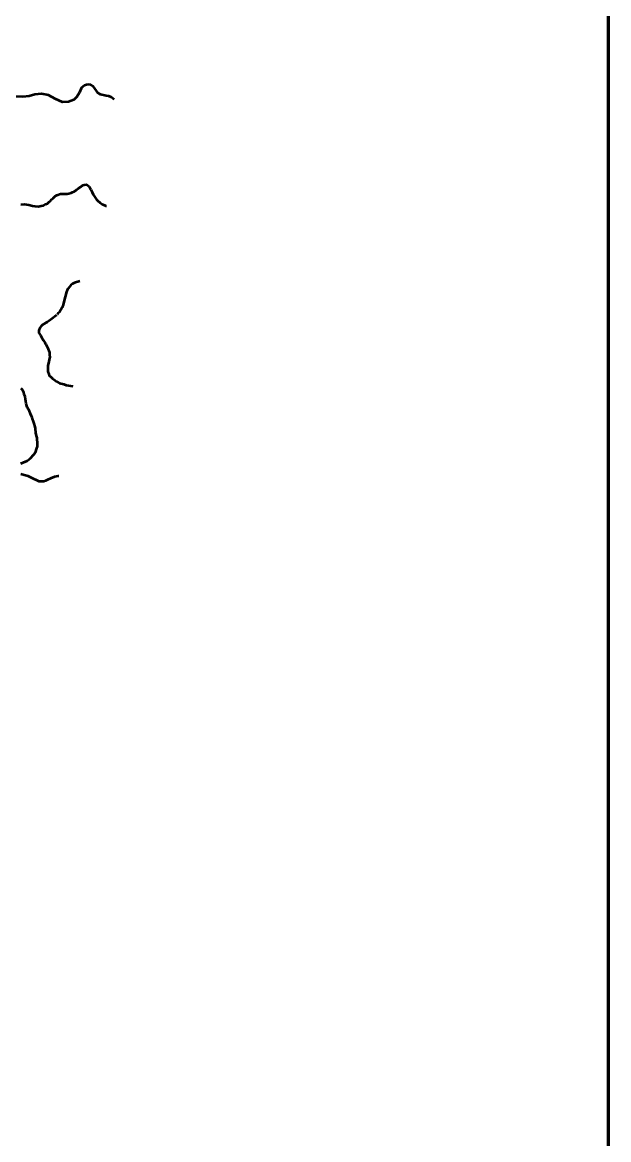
# Model space of a CAD drawing. Header units: metres. Extents: x 531395 to 538605, y 1843190 to 1853105.
# Drawn here: x 537505 to 538605, y 1845099 to 1847196 of the extents above; entities that cross this region are included whole.
import ezdxf

# ---------------------------------------------------------------- set-up
doc = ezdxf.new("R2010")
doc.units = ezdxf.units.M
doc.header["$LTSCALE"] = 4
doc.layers.add('2', color=7, linetype='Continuous', lineweight=53)
doc.layers.add('61', color=7, linetype='Continuous', lineweight=13)

msp = doc.modelspace()

# ---------------------------------------------------------------- linework, layer by layer
at = {"layer": '2'}
for points in [[(537676.95, 1847051.27), (537671.37, 1847055.83), (537667.15, 1847057.73), (537662.2, 1847058.45), (537651.57, 1847060.91), (537646.83, 1847064.34), (537644.05, 1847067.72), (537637.65, 1847076.71), (537633.52, 1847078.98), (537629.66, 1847079.69), (537625.58, 1847079.03), (537621.7, 1847077.54), (537615.83, 1847073.32), (537615.83, 1847073.32), (537615.3, 1847072.39), (537611.96, 1847064.57), (537607.36, 1847056.81), (537601.55, 1847051.18), (537591.42, 1847047.42), (537580.5, 1847046.8), (537566.33, 1847052.81), (537554.18, 1847059.92), (537541.1, 1847062.17), (537528.67, 1847060.62), (537517.75, 1847058.06), (537505.56, 1847056.32), (537492.97, 1847057.02)], [(537502.06, 1846854.56), (537508.22, 1846855), (537512.91, 1846854.2), (537517.3, 1846853.62), (537523.95, 1846852.23), (537528.64, 1846851.43), (537535.47, 1846850.86), (537539.97, 1846851.66), (537544.71, 1846852.75), (537549.32, 1846854.9), (537551.87, 1846856.28), (537555.29, 1846859.38), (537557.77, 1846861.29), (537559.9, 1846863.97), (537562.85, 1846866.47), (537566.74, 1846870.17), (537569.52, 1846871.84), (537576.27, 1846874.25), (537578.94, 1846874.56), (537582.44, 1846874.69), (537584.87, 1846874.7), (537589.2, 1846874.66), (537592.4, 1846875.04), (537596.54, 1846876.6), (537599.15, 1846877.44), (537602.46, 1846879.18), (537605.01, 1846880.55), (537607.49, 1846882.46), (537609.97, 1846884.37), (537614.7, 1846887.89), (537618.18, 1846890.46), (537621.02, 1846891.6), (537625.06, 1846891.8), (537627.31, 1846890.98), (537630.35, 1846888.09), (537631.73, 1846885.54), (537633.17, 1846882.47), (537635.92, 1846877.38), (537637.78, 1846873), (537640.11, 1846869.21), (537643.99, 1846863.72), (537646.07, 1846862.07), (537650.9, 1846857.76), (537655, 1846854.99), (537661.54, 1846852.24), (537663.05, 1846851.81)], [(537612.63, 1846710.51), (537603.03, 1846707.54), (537598.99, 1846705.29), (537596.14, 1846702.89), (537593.3, 1846699.89), (537590.9, 1846697.03), (537589.11, 1846693.73), (537587.91, 1846690.73), (537582.99, 1846671.76), (537581.24, 1846665.88), (537579.6, 1846661.36), (537577.13, 1846657.02), (537574.66, 1846652.68), (537571.77, 1846649.64), (537570.31, 1846648.08)], [(537569.27, 1846646.98), (537568.64, 1846646.31), (537566.16, 1846644.4), (537562.67, 1846641.83), (537558.01, 1846637.77), (537555.47, 1846636.4), (537551.74, 1846633.53), (537549.14, 1846632.69), (537546.12, 1846630.72), (537542.87, 1846628.45), (537540.15, 1846626.24), (537537.56, 1846622.97), (537535.69, 1846618.16), (537536.18, 1846613.89), (537537.26, 1846611.58), (537539.17, 1846609.1), (537541.62, 1846604.25), (537544.38, 1846599.16), (537546.94, 1846595.68), (537548.98, 1846592.13), (537552.09, 1846586.27), (537554.73, 1846579.82), (537555.87, 1846576.98), (537555.89, 1846572.11), (537556.32, 1846568.38), (537555.34, 1846562.86), (537554.88, 1846559.83), (537553.89, 1846556.75), (537553.02, 1846552.59)], [(537553.02, 1846552.59), (537552.56, 1846549.56), (537552.57, 1846547.13), (537552.82, 1846545), (537552.72, 1846541.2), (537554.4, 1846535.99), (537555.48, 1846533.68), (537558.82, 1846530.56), (537561.26, 1846528.14), (537565.72, 1846524.6), (537568.94, 1846522.54), (537574.7, 1846519.42), (537582.54, 1846517.09), (537587.06, 1846515.45), (537599.47, 1846513.52)], [(537531.62, 1846420.04), (537530.49, 1846425.87), (537529.38, 1846434.12), (537529.06, 1846437.33), (537528.31, 1846439.41), (537527.56, 1846441.49), (537526.35, 1846445.42), (537525.6, 1846447.5), (537524.05, 1846452.2), (537523.24, 1846454.82), (537522.2, 1846457.14), (537520.4, 1846461.55), (537519.65, 1846463.63), (537518.26, 1846466.73), (537514.24, 1846474.42), (537512.5, 1846478.29), (537511.94, 1846481.21), (537511.56, 1846484.95), (537510.89, 1846488.93), (537510.11, 1846493.97), (537508.61, 1846498.14), (537507.45, 1846501.53), (537505.07, 1846506.42), (537502.61, 1846509.41)], [(537502.16, 1846368.12), (537506.43, 1846370.02), (537514.02, 1846373.59), (537519.95, 1846378.59), (537525.88, 1846384.53), (537529.43, 1846389.05), (537532.34, 1846396.91), (537533.08, 1846400.22), (537533.29, 1846403.48), (537533.21, 1846406.98), (537533.04, 1846413.98), (537532.47, 1846416.89), (537531.62, 1846420.04)], [(537573.23, 1846344.93), (537572.35, 1846344.82), (537565.48, 1846343.63), (537557.89, 1846340.3), (537552.2, 1846337.68), (537548.4, 1846335.78), (537545.08, 1846334.83), (537541.05, 1846334.59), (537537.49, 1846334.83), (537536.55, 1846334.83), (537522.08, 1846341.25), (537515.92, 1846344.34), (537508.56, 1846346.72), (537502.4, 1846348.38)]]:
    msp.add_lwpolyline(points, dxfattribs=at)
at = {"layer": '61', "lineweight": 158}
msp.add_lwpolyline([(531395, 1843895), (538605, 1843895), (538605, 1853105), (531395, 1853105)], close=True, dxfattribs=at)

doc.saveas('drawing.dxf')
